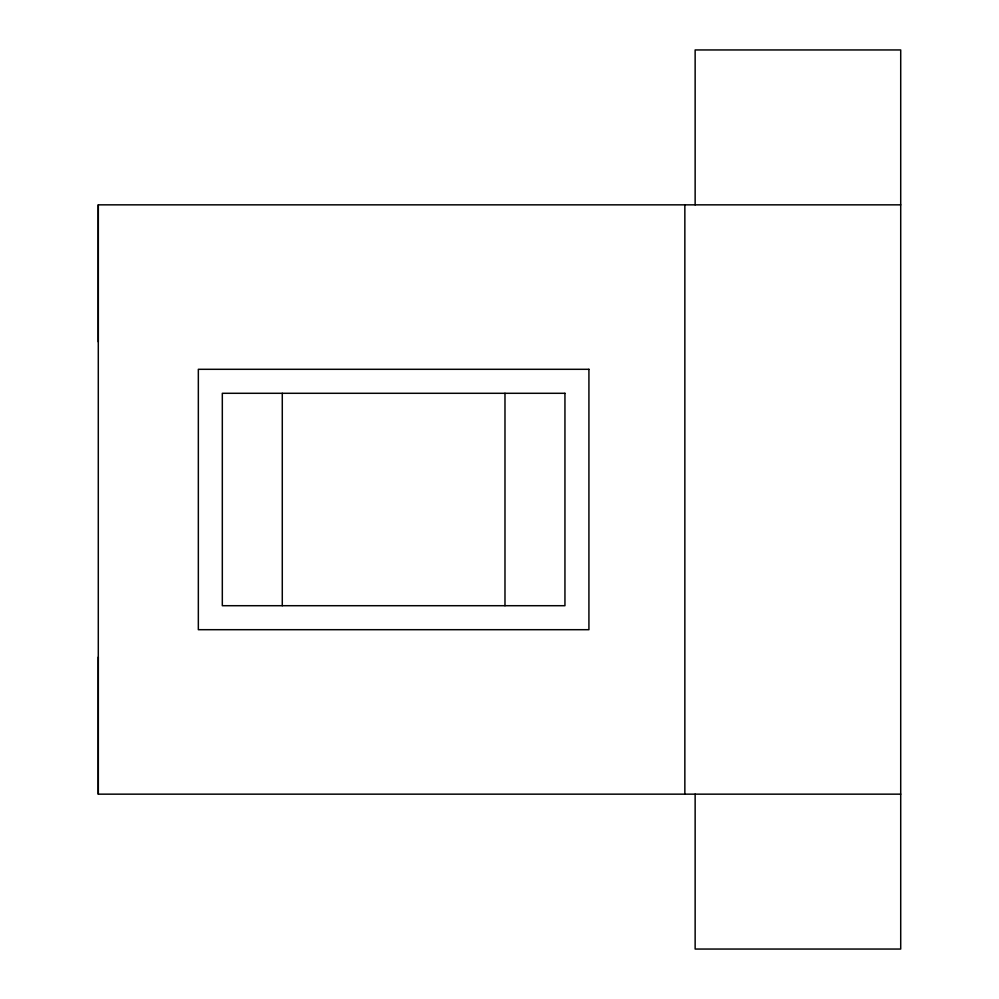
<?xml version="1.0" encoding="UTF-8"?>
<svg xmlns="http://www.w3.org/2000/svg" width="999" height="999" viewBox="0 0 999 999"><rect width="100%" height="100%" fill="white"/><g stroke="black" fill="none" stroke-linecap="round" stroke-linejoin="round"><path stroke-width="1.5" d="M900.711 794.155L98.289 794.155L98.289 657.105M98.289 341.833L98.289 204.845L900.711 204.845M695.142 794.155L695.142 949.05L900.711 949.05L900.711 49.95L695.142 49.95L695.142 204.845M684.852 204.845L684.852 794.155M504.982 393.294L504.982 605.706M282.28 393.294L282.28 605.706M98.289 204.845L98.289 794.155M588.923 369.305L198.339 369.305L198.339 629.695L588.923 629.695L588.923 369.305M564.947 393.294L222.315 393.294L222.315 605.706L564.947 605.706L564.947 393.294"/></g></svg>
